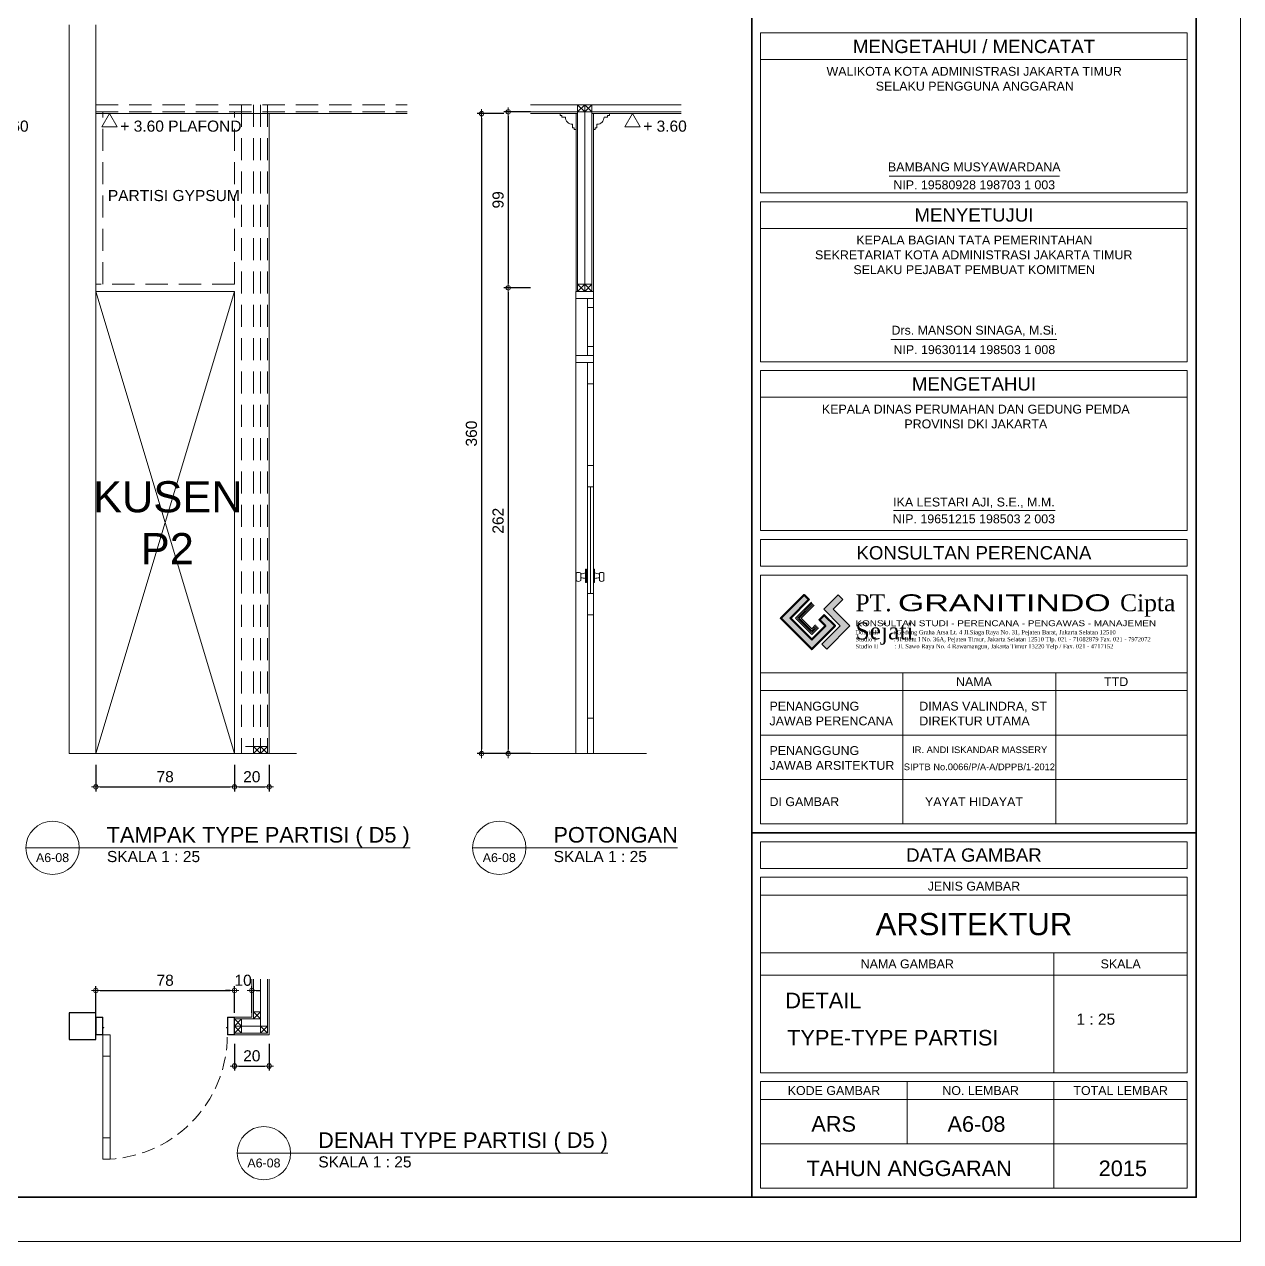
# Model space of a CAD drawing. Header units: millimetres. Extents: x -11 to 1625, y -267 to 180.
# Drawn here: x 1051.85 to 1079.21, y -267 to -239.61 of the extents above; entities that cross this region are included whole.
import ezdxf
from ezdxf.enums import TextEntityAlignment as Align

# ---------------------------------------------------------------- set-up
doc = ezdxf.new("R2010")
doc.units = ezdxf.units.MM
doc.linetypes.add('HIDDEN', pattern=[0.375, 0.25, -0.125])
for name, color, linetype, lineweight in [('ars', 11, 'Continuous', 5), ('GRS KOP', 1, 'Continuous', 35), ('KOLOM', 1, 'Continuous', 30), ('kop', 7, 'Continuous', 20), ('kus', 63, 'Continuous', 15), ('lan', 7, 'Continuous', 15), ('logo', 7, 'Continuous', 50), ('not', 7, 'Continuous', 20), ('PARTISI', 190, 'Continuous', 9), ('pla', 213, 'Continuous', 15), ('tem', 5, 'Continuous', 20), ('u', 6, 'Continuous', 20)]:
    doc.layers.add(name, color=color, linetype=linetype, lineweight=lineweight)
doc.styles.add('BARU', font='complex.shx')
doc.styles.add('S', font='SIMPLEX', dxfattribs={"width": 1.1})
doc.styles.get("Standard").update_dxf_attribs({"font": 'ARIALUNI.TTF'})
doc.dimstyles.new('SK-25', dxfattribs={"dimtxt": 0.25, "dimasz": 0.1, "dimexe": 0.1, "dimexo": 0, "dimgap": 0.1, "dimtad": 1, "dimdec": 0, "dimlfac": 25, "dimzin": 12, "dimdsep": 46, "dimtxsty": 'Standard', "dimblk": 'BULAT', "dimcen": 0.1, "dimclrd": 256, "dimadec": 0, "dimazin": 3, "dimtfac": 1, "dimtdec": 0, "dimtofl": 0, "dimtmove": 0, "dimatfit": 3, "dimldrblk": 'BULAT', "dimfxl": 0, "dimtolj": 1, "dimtzin": 0, "dimarcsym": 0})

# ---------------------------------------------------------------- blocks, each defined once
blk = doc.blocks.new('logo granitindo baru')
at = {"layer": 'logo'}
for points in [[(1.03, 1.463), (0.916, 1.574), (0.366, 1.024), (1.1, 0.289), (1.652, 0.843), (1.392, 1.098), (1.281, 0.987), (1.423, 0.84), (1.102, 0.519), (0.594, 1.025)], [(1.721, 1.576), (1.381, 1.236), (1.771, 0.842), (1.341, 0.407), (1.454, 0.294), (2.001, 0.844), (1.609, 1.237), (1.835, 1.464)]]:
    blk.add_hatch(color=8, dxfattribs=at).paths.add_polyline_path(points)
blk.add_lwpolyline([(1.03, 1.463), (0.916, 1.574), (0.366, 1.024), (1.1, 0.289), (1.652, 0.843), (1.392, 1.098), (1.281, 0.987), (1.423, 0.84), (1.102, 0.519), (0.594, 1.025), (1.03, 1.463), (0.916, 1.574)], dxfattribs=at)
at = {"layer": 'logo', "lineweight": 0}
blk.add_lwpolyline([(1.721, 1.576), (1.381, 1.236), (1.771, 0.842), (1.341, 0.407), (1.454, 0.294), (2.001, 0.844), (1.609, 1.237), (1.835, 1.464), (1.721, 1.576)], dxfattribs=at)
at = {"layer": 'logo', "lineweight": 13}
for points in [[(1.089, 1.403), (0.713, 1.026), (1.101, 0.638), (1.258, 0.794)], [(1.112, 1.38), (0.759, 1.026), (1.101, 0.683), (1.235, 0.817)], [(1.134, 1.357), (0.803, 1.026), (1.101, 0.728), (1.213, 0.839)], [(1.157, 1.334), (0.85, 1.026), (1.101, 0.775), (1.189, 0.863)]]:
    blk.add_lwpolyline(points, dxfattribs=at)
at = {"layer": 'logo', "insert": (2.134, 1.589), "char_height": 0.4, "width": 7.66452, "attachment_point": 1}
blk.add_mtext('{\\fTimes New Roman|b0|i0|c0|p18;PT. \\fCityBlueprint|b0|i0|c2|p2;\\W1.5;GRANITINDO \\fTimes New Roman|b0|i0|c0|p18;\\W1;Cipta Sejati}', dxfattribs=at)
at = {"layer": 'logo', "insert": (2.134, 0.975), "char_height": 0.1, "attachment_point": 1}
blk.add_mtext_dynamic_manual_height_columns('{\\f@Arial Unicode MS|b0|i0|c0|p34;\\H1.4x;\\W1.2;KONSULTAN STUDI - PERENCANA - PENGAWAS - MANAJEMEN\\fTimes New Roman|b0|i0|c0|p18;\\P\\pt0.9;\\H0.71429x;\\W1;Domisili ^I: Gedung Graha Arsa Lt. 4 Jl.Siaga Raya No. 31, Pejaten Barat, Jakarta Selatan 12510\\PStudio I ^I: Jl. Batu I No. 36A, Pejaten Timur, Jakarta Selatan 12510 Tlp. 021 - 71082879 Fax. 021 - 7972072\\PStudio II          : Jl. Sawo Raya No. 4 Rawamangun, Jakarta Timur 13220 Telp / Fax. 021 - 4717152}', width=9.56937, gutter_width=0, heights=[1.67], dxfattribs=at)
blk = doc.blocks.new('kop')
at = {"layer": 'GRS KOP'}
for p, q in [((73, 1), (73, 54)), ((83, 1), (83, 54)), ((73, 9.2), (83, 9.2))]:
    blk.add_line(p, q, dxfattribs=at)
blk.add_lwpolyline([(1, 54), (83, 54), (83, 1), (1, 1)], close=True, dxfattribs=at)
at = {"layer": 'kop', "color": 7}
for p in [(84, 55), (84, 55), (0, 0)]:
    blk.add_line(p, (84, 0), dxfattribs=at)
at = {"layer": 'kop'}
for p, q in [((73.2, 23.6), (73.2, 27.2)), ((82.8, 27.2), (73.2, 27.2)), ((82.8, 23.6), (82.8, 27.2)), ((82.8, 26.6), (73.2, 26.6)), ((76.089, 23.976), (79.928, 23.976)), ((82.8, 23.6), (73.2, 23.6)), ((73.2, 19.8), (73.2, 23.4)), ((82.8, 23.4), (73.2, 23.4)), ((82.8, 19.8), (82.8, 23.4)), ((82.8, 22.8), (73.2, 22.8)), ((76.127, 20.296), (79.863, 20.296)), ((82.8, 19.8), (73.2, 19.8)), ((73.2, 16), (73.2, 19.6)), ((82.8, 19.6), (73.2, 19.6)), ((82.8, 16), (82.8, 19.6)), ((82.8, 19), (73.2, 19)), ((82.8, 16), (73.2, 16)), ((73.2, 9.4), (73.2, 15)), ((82.8, 15), (73.2, 15)), ((82.8, 9.4), (82.8, 15)), ((82.8, 12.8), (73.2, 12.8)), ((76.4, 9.4), (76.4, 12.8)), ((79.842, 9.4), (79.842, 12.8)), ((82.8, 12.4), (73.2, 12.4)), ((73.2, 12.4), (73.2, 11.4)), ((82.8, 11.4), (73.2, 11.4)), ((82.8, 10.4), (73.2, 10.4)), ((82.8, 9.4), (73.2, 9.4)), ((73.2, 7.8), (82.8, 7.8)), ((73.2, 6.5), (82.8, 6.5)), ((79.8, 3.8), (79.8, 6.5)), ((73.2, 6), (82.8, 6)), ((76.5, 2.2), (76.5, 3.6)), ((79.8, 1.2), (79.8, 3.6)), ((73.2, 3.2), (82.8, 3.2)), ((73.2, 2.2), (82.8, 2.2))]:
    blk.add_line(p, q, dxfattribs=at)
blk.add_lwpolyline([(76.189, 16.449), (79.826, 16.449)], dxfattribs=at)
for points in [[(73.2, 15.2), (82.8, 15.2), (82.8, 15.8), (73.2, 15.8)], [(73.2, 8.4), (82.8, 8.4), (82.8, 9), (73.2, 9)], [(73.2, 3.8), (82.8, 3.8), (82.8, 8.2), (73.2, 8.2)], [(73.2, 1.2), (82.8, 1.2), (82.8, 3.6), (73.2, 3.6)]]:
    blk.add_lwpolyline(points, close=True, dxfattribs=at)
at = {"xscale": 0.9500000000000455, "yscale": 0.9500000000000455, "zscale": 0.9500000000000455}
blk.add_blockref('logo granitindo baru', (73.307, 13.056), dxfattribs=at)
at = {"layer": 'kop'}
for s, height, p in [('MENGETAHUI / MENCATAT', 0.3, (78, 26.9)), ('BAMBANG MUSYAWARDANA', 0.19926, (78.007, 24.183)), ('NIP. 19580928 198703 1 003', 0.19926, (78.007, 23.78)), ('MENYETUJUI', 0.3, (78, 23.1)), ('Drs. MANSON SINAGA, M.Si.', 0.19926, (78.009, 20.496)), ('NIP. 19630114 198503 1 008', 0.19926, (78.009, 20.071)), ('MENGETAHUI', 0.3, (78, 19.3)), ('IKA LESTARI AJI, S.E., M.M.', 0.2, (77.999, 16.625)), ('NIP. 19651215 198503 2 003', 0.2, (77.999, 16.264)), ('KONSULTAN PERENCANA', 0.3, (78, 15.5)), ('NAMA', 0.2, (78, 12.6)), ('TTD', 0.2, (81.2, 12.6)), ('DATA GAMBAR', 0.3, (78, 8.7)), ('JENIS GAMBAR', 0.2, (78, 8)), ('ARSITEKTUR', 0.5, (78, 7.146)), ('NAMA GAMBAR', 0.2, (76.5, 6.25)), ('SKALA', 0.2, (81.3, 6.25)), ('KODE GAMBAR', 0.2, (74.85, 3.4)), ('NO. LEMBAR', 0.2, (78.15, 3.4)), ('TOTAL LEMBAR', 0.2, (81.3, 3.4)), ('ARS', 0.35, (74.844, 2.65)), ('TAHUN ANGGARAN', 0.35, (76.545, 1.65)), ('2015', 0.35, (81.349, 1.65))]:
    blk.add_text(s, height=height, dxfattribs=at).set_placement(p, align=Align.MIDDLE)
blk.add_text('SIPTB No.0066/P/A-A/DPPB/1-2012', height=0.15, dxfattribs=at).set_placement((78.122, 10.609), align=Align.CENTER)
at = {"layer": 'kop', "char_height": 0.2, "attachment_point": 1, "style": 'BARU'}
for s, width, insert in [('\\pi0.65609;{\\fArial|b0|i0|c0|p34;WALIKOTA KOTA ADMINISTRASI JAKARTA TIMUR\\P\\pi1.7645;SELAKU PENGGUNA ANGGARAN}', 7.94943, (74.027, 26.434)), ('\\pi1.5072;{\\fArial|b0|i0|c0|p34;KEPALA BAGIAN TATA PEMERINTAHAN\\P\\pi0.57794;SEKRETARIAT KOTA ADMINISTRASI JAKARTA TIMUR\\P\\pi1.4412;SELAKU PEJABAT PEMBUAT KOMITMEN}', 8.28085, (73.847, 22.638)), ('\\pi1.1521;{\\fArial|b0|i0|c0|p34;KEPALA DINAS PERUMAHAN DAN GEDUNG PEMDA\\P\\pi3.0079;PROVINSI DKI JAKARTA}', 9.20836, (73.427, 18.833))]:
    blk.add_mtext_dynamic_manual_height_columns(s, width=width, gutter_width=1.5, heights=[0], dxfattribs=dict(at, insert=insert))
at = {"layer": 'kop', "attachment_point": 1}
for s, insert, char_height, width in [('PENANGGUNG\\PJAWAB PERENCANA', (73.4, 12.15), 0.2, 8.33062), ('DIMAS VALINDRA, ST\\PDIREKTUR UTAMA', (76.77, 12.15), 0.2, 8.16499), ('PENANGGUNG\\PJAWAB ARSITEKTUR', (73.4, 11.15), 0.2, 8.79211), ('IR. ANDI ISKANDAR MASSERY', (76.609, 11.143), 0.15, 4.04264), ('DI GAMBAR', (73.4, 10), 0.2, 7.59768)]:
    blk.add_mtext(s, dxfattribs=dict(at, insert=insert, char_height=char_height, width=width))
at = {"layer": 'kop', "style": 'BARU', "flags": 4}
for p, height in [((73.8, 5.4), 0.35), ((80.303, 5.382), 0.25), ((73.8, 4.9), 0.35), ((80.303, 4.882), 0.25), ((73.8, 4.4), 0.35), ((80.303, 4.382), 0.25)]:
    blk.add_attdef('-', p, '', height=height, dxfattribs=at)
at = {"layer": 'kop', "flags": 4}
for tag, p in [('AR-00', (78.057, 2.648)), ('00', (81.238, 2.647))]:
    blk.add_attdef(tag, text='', height=0.35, dxfattribs=at).set_placement(p, align=Align.MIDDLE)
blk = doc.blocks.new('PEILA')
blk.add_lwpolyline([(-0.188, -0.325), (0.188, -0.325), (0, 0)], close=True)
at = {"style": 'S', "width": 1.1, "flags": 4}
blk.add_attdef('CAT', (0.265, -0.289), '', height=0.2, dxfattribs=at)
blk = doc.blocks.new('P 70')
at = {"linetype": 'HIDDEN', "ltscale": 0.3}
blk.add_lwpolyline([(-0.74, 0.1, -0.414214), (-0.04, 0.8, -1.303225)], format="xyb", dxfattribs=at)
for points in [[(-0.04, 0.8), (-0.08, 0.8), (-0.08, 0.68), (-0.04, 0.68)], [(-0.04, 0.68), (-0.08, 0.68), (-0.08, 0.22), (-0.04, 0.22)], [(-0.04, 0.1), (-0.08, 0.1), (-0.08, 0.22), (-0.04, 0.22)], [(-0.7351, 0.06), (-0.74, 0.06), (-0.74, 0.0615), (-0.74, 0.1), (-0.78, 0.1), (-0.78, 0), (-0.74, 0), (-0.74, 0.0565), (-0.7351, 0.0583)], [(-0.742, 0.002), (-0.778, 0.002), (-0.778, 0.098), (-0.742, 0.098)], [(-0.0449, 0.06), (-0.04, 0.06), (-0.04, 0.0615), (-0.04, 0.1), (0, 0.1), (0, 0), (-0.04, 0), (-0.04, 0.0565), (-0.0449, 0.0583)], [(-0.038, 0.002), (-0.002, 0.002), (-0.002, 0.098), (-0.038, 0.098)]]:
    blk.add_lwpolyline(points, close=True)
blk = doc.blocks.new('KP')
at = {"layer": 'KOLOM'}
blk.add_lwpolyline([(0.075, -0.075), (-0.075, -0.075), (-0.075, 0.075), (0.075, 0.075), (0.075, -0.075)], dxfattribs=at)
blk = doc.blocks.new('BULAT')
for p, q in [((-1, 0), (1, 0)), ((0, -1), (0, 1))]:
    blk.add_line(p, q)
blk.add_circle((0, 0), 0.5)
blk = doc.blocks.new('*D2279')
at = {"layer": 'Defpoints', "color": 0, "ltscale": 0.15}
for p in [(1063.237, -245.538), (1062.737, -256.018), (1063.237, -256.018)]:
    blk.add_point(p, dxfattribs=at)
at = {"layer": 'u', "color": 0, "lineweight": -2, "ltscale": 0.15}
for p, q in [((1063.237, -245.538), (1062.637, -245.538)), ((1063.237, -256.018), (1062.637, -256.018))]:
    blk.add_line(p, q, dxfattribs=at)
at = {"layer": 'u', "lineweight": -2, "ltscale": 0.15}
blk.add_line((1062.737, -245.638), (1062.737, -255.918), dxfattribs=at)
at = {"layer": 'u', "lineweight": -2, "ltscale": 0.15, "xscale": 0.1, "yscale": 0.1, "zscale": 0.1}
for p, rotation in [((1062.737, -245.538), 90), ((1062.737, -256.018), 270)]:
    blk.add_blockref('BULAT', p, dxfattribs=dict(at, rotation=rotation))
at = {"layer": 'u', "color": 0, "ltscale": 0.15, "insert": (1062.509, -250.778), "char_height": 0.25, "attachment_point": 5, "rotation": 90}
blk.add_mtext('\\A1;262', dxfattribs=at)
blk = doc.blocks.new('*D2280')
at = {"layer": 'Defpoints', "color": 0, "ltscale": 0.15}
for p in [(1063.237, -241.578), (1062.737, -245.538), (1063.237, -245.538)]:
    blk.add_point(p, dxfattribs=at)
at = {"layer": 'u', "color": 0, "lineweight": -2, "ltscale": 0.15}
for p, q in [((1063.237, -241.578), (1062.637, -241.578)), ((1063.237, -245.538), (1062.637, -245.538))]:
    blk.add_line(p, q, dxfattribs=at)
at = {"layer": 'u', "lineweight": -2, "ltscale": 0.15}
blk.add_line((1062.737, -241.678), (1062.737, -245.438), dxfattribs=at)
at = {"layer": 'u', "lineweight": -2, "ltscale": 0.15, "xscale": 0.1, "yscale": 0.1, "zscale": 0.1}
for p, rotation in [((1062.737, -241.578), 90), ((1062.737, -245.538), 270)]:
    blk.add_blockref('BULAT', p, dxfattribs=dict(at, rotation=rotation))
at = {"layer": 'u', "color": 0, "ltscale": 0.15, "insert": (1062.509, -243.558), "char_height": 0.25, "attachment_point": 5, "rotation": 90}
blk.add_mtext('\\A1;99', dxfattribs=at)
blk = doc.blocks.new('*D2281')
at = {"layer": 'Defpoints', "color": 0, "ltscale": 0.15}
for p in [(1056.578, -261.348), (1053.458, -261.848), (1056.578, -261.848)]:
    blk.add_point(p, dxfattribs=at)
at = {"layer": 'u', "color": 0, "lineweight": -2, "ltscale": 0.15}
for p, q in [((1053.458, -261.848), (1053.458, -261.248)), ((1056.578, -261.848), (1056.578, -261.248))]:
    blk.add_line(p, q, dxfattribs=at)
at = {"layer": 'u', "lineweight": -2, "ltscale": 0.15}
blk.add_line((1053.558, -261.348), (1056.478, -261.348), dxfattribs=at)
at = {"layer": 'u', "lineweight": -2, "ltscale": 0.15, "xscale": 0.1, "yscale": 0.1, "zscale": 0.1, "rotation": 180}
blk.add_blockref('BULAT', (1053.458, -261.348), dxfattribs=at)
at = {"layer": 'u', "lineweight": -2, "ltscale": 0.15, "xscale": 0.1, "yscale": 0.1, "zscale": 0.1}
blk.add_blockref('BULAT', (1056.578, -261.348), dxfattribs=at)
at = {"layer": 'u', "color": 0, "ltscale": 0.15, "insert": (1055.018, -261.12), "char_height": 0.25, "attachment_point": 5}
blk.add_mtext('\\A1;78', dxfattribs=at)
blk = doc.blocks.new('*D2282')
at = {"layer": 'Defpoints', "color": 0, "ltscale": 0.15}
for p in [(1056.966, -261.348), (1056.578, -261.848), (1056.966, -261.848)]:
    blk.add_point(p, dxfattribs=at)
at = {"layer": 'u', "color": 0, "lineweight": -2, "ltscale": 0.15}
for p, q in [((1056.578, -261.848), (1056.578, -261.248)), ((1056.966, -261.848), (1056.966, -261.248))]:
    blk.add_line(p, q, dxfattribs=at)
at = {"layer": 'u', "lineweight": -2, "ltscale": 0.15}
for p, q in [((1056.478, -261.348), (1056.378, -261.348)), ((1057.066, -261.348), (1057.166, -261.348))]:
    blk.add_line(p, q, dxfattribs=at)
at = {"layer": 'u', "lineweight": -2, "ltscale": 0.15, "xscale": 0.1, "yscale": 0.1, "zscale": 0.1}
blk.add_blockref('BULAT', (1056.578, -261.348), dxfattribs=at)
at = {"layer": 'u', "lineweight": -2, "ltscale": 0.15, "xscale": 0.1, "yscale": 0.1, "zscale": 0.1, "rotation": 180}
blk.add_blockref('BULAT', (1056.966, -261.348), dxfattribs=at)
at = {"layer": 'u', "color": 0, "ltscale": 0.15, "insert": (1056.772, -261.12), "char_height": 0.25, "attachment_point": 5}
blk.add_mtext('\\A1;10', dxfattribs=at)
blk = doc.blocks.new('*D2283')
at = {"layer": 'Defpoints', "color": 0, "ltscale": 0.15}
for p in [(1056.578, -262.548), (1057.358, -262.548), (1057.358, -263.048)]:
    blk.add_point(p, dxfattribs=at)
at = {"layer": 'u', "color": 0, "lineweight": -2, "ltscale": 0.15}
for p, q in [((1056.578, -262.548), (1056.578, -263.148)), ((1057.358, -262.548), (1057.358, -263.148))]:
    blk.add_line(p, q, dxfattribs=at)
at = {"layer": 'u', "lineweight": -2, "ltscale": 0.15}
blk.add_line((1056.678, -263.048), (1057.258, -263.048), dxfattribs=at)
at = {"layer": 'u', "lineweight": -2, "ltscale": 0.15, "xscale": 0.1, "yscale": 0.1, "zscale": 0.1, "rotation": 180}
blk.add_blockref('BULAT', (1056.578, -263.048), dxfattribs=at)
at = {"layer": 'u', "lineweight": -2, "ltscale": 0.15, "xscale": 0.1, "yscale": 0.1, "zscale": 0.1}
blk.add_blockref('BULAT', (1057.358, -263.048), dxfattribs=at)
at = {"layer": 'u', "color": 0, "ltscale": 0.15, "insert": (1056.968, -262.82), "char_height": 0.25, "attachment_point": 5}
blk.add_mtext('\\A1;20', dxfattribs=at)
blk = doc.blocks.new('*D2284')
at = {"layer": 'Defpoints', "color": 0, "ltscale": 0.15}
for p in [(1053.458, -256.268), (1056.578, -256.268), (1056.578, -256.768)]:
    blk.add_point(p, dxfattribs=at)
at = {"layer": 'u', "color": 0, "lineweight": -2, "ltscale": 0.15}
for p, q in [((1053.458, -256.268), (1053.458, -256.868)), ((1056.578, -256.268), (1056.578, -256.868))]:
    blk.add_line(p, q, dxfattribs=at)
at = {"layer": 'u', "lineweight": -2, "ltscale": 0.15}
blk.add_line((1053.558, -256.768), (1056.478, -256.768), dxfattribs=at)
at = {"layer": 'u', "lineweight": -2, "ltscale": 0.15, "xscale": 0.1, "yscale": 0.1, "zscale": 0.1, "rotation": 180}
blk.add_blockref('BULAT', (1053.458, -256.768), dxfattribs=at)
at = {"layer": 'u', "lineweight": -2, "ltscale": 0.15, "xscale": 0.1, "yscale": 0.1, "zscale": 0.1}
blk.add_blockref('BULAT', (1056.578, -256.768), dxfattribs=at)
at = {"layer": 'u', "color": 0, "ltscale": 0.15, "insert": (1055.018, -256.54), "char_height": 0.25, "attachment_point": 5}
blk.add_mtext('\\A1;78', dxfattribs=at)
blk = doc.blocks.new('*D2285')
at = {"layer": 'Defpoints', "color": 0, "ltscale": 0.15}
for p in [(1056.578, -256.268), (1057.358, -256.268), (1057.358, -256.768)]:
    blk.add_point(p, dxfattribs=at)
at = {"layer": 'u', "color": 0, "lineweight": -2, "ltscale": 0.15}
for p, q in [((1056.578, -256.268), (1056.578, -256.868)), ((1057.358, -256.268), (1057.358, -256.868))]:
    blk.add_line(p, q, dxfattribs=at)
at = {"layer": 'u', "lineweight": -2, "ltscale": 0.15}
blk.add_line((1056.678, -256.768), (1057.258, -256.768), dxfattribs=at)
at = {"layer": 'u', "lineweight": -2, "ltscale": 0.15, "xscale": 0.1, "yscale": 0.1, "zscale": 0.1, "rotation": 180}
blk.add_blockref('BULAT', (1056.578, -256.768), dxfattribs=at)
at = {"layer": 'u', "lineweight": -2, "ltscale": 0.15, "xscale": 0.1, "yscale": 0.1, "zscale": 0.1}
blk.add_blockref('BULAT', (1057.358, -256.768), dxfattribs=at)
at = {"layer": 'u', "color": 0, "ltscale": 0.15, "insert": (1056.968, -256.54), "char_height": 0.25, "attachment_point": 5}
blk.add_mtext('\\A1;20', dxfattribs=at)
blk = doc.blocks.new('Ndtpd')
blk.add_line((0.747, 0), (-0.747, 0))
blk.add_circle((0, 0), 0.747)
at = {"flags": 4}
for tag, height, p in [('NO', 0.5, (0, 0.148)), ('NOLBR', 0.3, (0, -0.398))]:
    blk.add_attdef(tag, text='', height=height, dxfattribs=at).set_placement(p, align=Align.CENTER)
for tag, p, height in [('NDTPD', (1.516, 0.148), 0.5), ('SKALA', (1.523, -0.398), 0.3)]:
    blk.add_attdef(tag, p, '', height=height, dxfattribs=at)
blk = doc.blocks.new('*D2459')
at = {"layer": 'Defpoints', "color": 0, "ltscale": 0.15}
for p in [(1062.637, -241.618), (1062.137, -256.018), (1062.637, -256.018)]:
    blk.add_point(p, dxfattribs=at)
at = {"layer": 'u', "color": 0, "lineweight": -2, "ltscale": 0.15}
for p, q in [((1062.637, -241.618), (1062.037, -241.618)), ((1062.637, -256.018), (1062.037, -256.018))]:
    blk.add_line(p, q, dxfattribs=at)
at = {"layer": 'u', "lineweight": -2, "ltscale": 0.15}
blk.add_line((1062.137, -241.718), (1062.137, -255.918), dxfattribs=at)
at = {"layer": 'u', "lineweight": -2, "ltscale": 0.15, "xscale": 0.1, "yscale": 0.1, "zscale": 0.1}
for p, rotation in [((1062.137, -241.618), 90), ((1062.137, -256.018), 270)]:
    blk.add_blockref('BULAT', p, dxfattribs=dict(at, rotation=rotation))
at = {"layer": 'u', "color": 0, "ltscale": 0.15, "insert": (1061.909, -248.818), "char_height": 0.25, "attachment_point": 5, "rotation": 90}
blk.add_mtext('\\A1;360', dxfattribs=at)

msp = doc.modelspace()

# ---------------------------------------------------------------- linework, layer by layer
at = {"layer": 'ars'}
for p, q in [((1064.2973525, -241.5778809), (1064.4573525, -241.4178809)), ((1064.2973525, -241.4178809), (1064.4573525, -241.5778809)), ((1064.4573525, -241.4178809), (1064.6173525, -241.5778809)), ((1064.4573525, -241.5778809), (1064.6173525, -241.4178809)), ((1060.4619322, -241.6178809), (1053.4579322, -241.6178809)), ((1057.3579322, -241.6178809), (1057.3579322, -256.0178809)), ((1064.2973525, -241.6178809), (1063.2369864, -241.6178809)), ((1064.2613525, -245.6178809), (1064.2613525, -241.6178809)), ((1064.6173525, -241.6178809), (1066.6237298, -241.6178809)), ((1064.6533525, -245.6178809), (1064.6533525, -241.6178809)), ((1064.2973525, -245.6178809), (1064.4573525, -245.4578809)), ((1064.2973525, -245.4578809), (1064.4573525, -245.6178809)), ((1064.4573525, -245.4578809), (1064.6173525, -245.6178809)), ((1064.4573525, -245.6178809), (1064.6173525, -245.4578809)), ((1057.0019322, -256.0178809), (1057.1619322, -255.8578809)), ((1057.0019322, -255.8578809), (1057.1619322, -256.0178809)), ((1057.1619322, -255.8578809), (1057.3219322, -256.0178809)), ((1057.1619322, -256.0178809), (1057.3219322, -255.8578809)), ((1056.9659322, -261.9515173), (1056.9659322, -261.0903968)), ((1057.3579322, -262.3435173), (1057.3579322, -261.0903968)), ((1057.1619322, -261.9875173), (1057.0019322, -261.8275173)), ((1057.1619322, -261.8275173), (1057.0019322, -261.9875173)), ((1056.5779322, -261.9515173), (1056.9659322, -261.9515173)), ((1056.5779322, -262.1475173), (1056.7379322, -261.9875173)), ((1056.7379322, -262.1475173), (1056.5779322, -261.9875173)), ((1056.7379322, -262.3075173), (1056.5779322, -262.1475173)), ((1056.5779322, -262.3075173), (1056.7379322, -262.1475173)), ((1056.5779322, -262.3435173), (1057.3579322, -262.3435173)), ((1057.3219322, -262.1475173), (1057.1619322, -262.3075173)), ((1057.3219322, -262.3075173), (1057.1619322, -262.1475173))]:
    msp.add_line(p, q, dxfattribs=at)
for points in [[(1064.2661193, -251.9588287), (1064.2661193, -252.1259558)], [(1064.3661193, -251.9588287), (1064.3661193, -252.1259558)], [(1064.3798973, -251.9709359), (1064.3661193, -251.9709359)], [(1064.7748077, -251.9709359), (1064.7885856, -251.9709359)], [(1064.7885856, -251.9588287), (1064.7885856, -252.1259558)], [(1064.8885856, -251.9588287), (1064.8885856, -252.1259558)], [(1064.3798973, -252.0648259), (1064.3661193, -252.0648259)], [(1064.7748077, -252.0648259), (1064.7885856, -252.0648259)]]:
    msp.add_lwpolyline(points, dxfattribs=at)
for points in [[(1064.4973525, -251.8678809), (1064.4743452, -251.8678809), (1064.4743452, -252.1678809), (1064.4973525, -252.1678809)], [(1064.6573525, -251.8678809), (1064.6803597, -251.8678809), (1064.6803597, -252.1678809), (1064.6573525, -252.1678809)]]:
    msp.add_lwpolyline(points, close=True, dxfattribs=at)
for centre, radius, start, end in [((1064.3161193, -252.0187974), 0.0780785, 50.17975461, 129.82024539), ((1064.3750648, -251.6723627), 0.2986124, 269.07273269, 289.4189203), ((1064.7796401, -251.6723627), 0.2986124, 250.5810797, 270.92726731), ((1064.8385856, -252.0187974), 0.0780785, 50.17975461, 129.82024539), ((1064.3161193, -252.0659871), 0.0780785, 230.17975461, 309.82024539), ((1064.3750648, -252.3633992), 0.2986124, 70.5810797, 90.92726731), ((1064.7796401, -252.3633992), 0.2986124, 89.07273269, 109.4189203), ((1064.8385856, -252.0659871), 0.0780785, 230.17975461, 309.82024539)]:
    msp.add_arc(centre, radius, start, end, dxfattribs=at)
at = {"layer": 'kus'}
for p, q in [((1056.5779322, -245.6178809), (1053.4579322, -245.6178809)), ((1056.5779322, -245.6178809), (1053.4579322, -256.0178809)), ((1053.4579322, -245.6178809), (1056.5779322, -256.0178809)), ((1056.5779322, -245.6178809), (1056.5779322, -256.0178809)), ((1064.2573525, -245.7778809), (1064.2573525, -256.0178809)), ((1064.5173525, -245.7778809), (1064.5173525, -247.0578809)), ((1064.6573525, -245.7778809), (1064.6573525, -256.0178809)), ((1064.5173525, -245.9778809), (1064.6573525, -245.9778809)), ((1064.6573525, -247.0578809), (1064.2573525, -247.0578809)), ((1064.5173525, -246.8578809), (1064.6573525, -246.8578809)), ((1064.6573525, -247.2178809), (1064.2573525, -247.2178809)), ((1064.5173525, -247.2178809), (1064.5173525, -256.0178809)), ((1064.6573525, -247.6978809), (1064.5173525, -247.6978809)), ((1064.5173525, -249.5378809), (1064.6573525, -249.5378809)), ((1064.5173525, -250.0178809), (1064.6573525, -250.0178809)), ((1064.5873525, -252.4178809), (1064.5873525, -250.0178809)), ((1064.5173525, -252.4178809), (1064.6573525, -252.4178809)), ((1064.5173525, -252.8978809), (1064.6573525, -252.8978809)), ((1064.6573525, -255.2178809), (1064.5173525, -255.2178809))]:
    msp.add_line(p, q, dxfattribs=at)
msp.add_lwpolyline([(1064.2573525, -245.7778809), (1064.6573525, -245.7778809), (1064.6573525, -245.6178809), (1064.2573525, -245.6178809)], close=True, dxfattribs=at)
at = {"layer": 'lan'}
for p, q in [((1057.9694065, -256.0178809), (1052.8579322, -256.0178809)), ((1062.1869751, -256.0178809), (1065.8448334, -256.0178809))]:
    msp.add_line(p, q, dxfattribs=at)
for points in [[(1063.9413525, -241.6978809), (1063.9413525, -241.6578809), (1063.9013525, -241.6578809), (1063.9013525, -241.6178809), (1064.2613525, -241.6178809), (1064.2613525, -241.9778809), (1064.2213525, -241.9778809), (1064.2213525, -241.9378809), (1064.1813525, -241.9378809), (1064.1813525, -241.8578809, -0.4142135624), (1064.0213525, -241.6978809)], [(1064.9733525, -241.6978809), (1064.9733525, -241.6578809), (1065.0133525, -241.6578809), (1065.0133525, -241.6178809), (1064.6533525, -241.6178809), (1064.6533525, -241.9778809), (1064.6933525, -241.9778809), (1064.6933525, -241.9378809), (1064.7333525, -241.9378809), (1064.7333525, -241.8578809, 0.4142135624), (1064.8933525, -241.6978809)]]:
    msp.add_lwpolyline(points, format="xyb", close=True, dxfattribs=at)
at = {"layer": 'not'}
for p, q in [((1053.0847219, -258.1390105), (1060.5301598, -258.1390105)), ((1063.13558, -258.1390105), (1066.5427655, -258.1390105)), ((1057.8406919, -265.0096467), (1064.978661, -265.0096467))]:
    msp.add_line(p, q, dxfattribs=at)
at = {"layer": 'PARTISI', "linetype": 'HIDDEN', "ltscale": 2}
for p, q in [((1053.4579322, -241.4178809), (1060.4619322, -241.4178809)), ((1053.4579322, -241.5778809), (1060.4619322, -241.5778809)), ((1053.6179322, -245.4578809), (1053.6179322, -241.5778809)), ((1056.5779322, -245.4578809), (1056.5779322, -241.5778809)), ((1056.7379322, -241.4178809), (1056.7379322, -256.0178809)), ((1057.0019322, -241.4178809), (1057.0019322, -256.0178809)), ((1057.1619322, -241.4178809), (1057.1619322, -256.0178809)), ((1057.3219322, -241.4178809), (1057.3219322, -256.0178809)), ((1056.5779322, -245.4578809), (1053.4579322, -245.4578809)), ((1057.3219322, -255.8578809), (1056.7379322, -255.8578809))]:
    msp.add_line(p, q, dxfattribs=at)
at = {"layer": 'PARTISI'}
for p, q in [((1064.2973525, -245.6178809), (1064.2973525, -241.4178809)), ((1064.2973525, -241.4178809), (1064.6173525, -241.4178809)), ((1064.4573525, -245.6178809), (1064.4573525, -241.4178809)), ((1064.6173525, -245.6178809), (1064.6173525, -241.4178809)), ((1064.2973525, -245.4578809), (1064.6173525, -245.4578809)), ((1057.0019322, -261.9875173), (1057.0019322, -261.0903968)), ((1057.1619322, -262.3075173), (1057.1619322, -261.0903968)), ((1057.3219322, -262.3075173), (1057.3219322, -261.0903968)), ((1057.0019322, -261.8275173), (1057.1619322, -261.8275173)), ((1056.5779322, -261.9875173), (1057.1619322, -261.9875173)), ((1056.7379322, -261.9875173), (1056.7379322, -262.3075173)), ((1056.5779322, -262.1475173), (1057.3219322, -262.1475173)), ((1056.5779322, -262.3075173), (1057.3219322, -262.3075173)), ((1057.0019322, -262.1475173), (1057.3219322, -262.1475173))]:
    msp.add_line(p, q, dxfattribs=at)
at = {"layer": 'pla'}
for p, q in [((1063.2369864, -241.4178809), (1066.6237298, -241.4178809)), ((1063.2369864, -241.5778809), (1066.6237298, -241.5778809))]:
    msp.add_line(p, q, dxfattribs=at)
at = {"layer": 'tem'}
for p, q in [((1052.8579322, -256.0178809), (1052.8579322, -239.6178809)), ((1053.4579322, -256.0178809), (1053.4579322, -239.6178809))]:
    msp.add_line(p, q, dxfattribs=at)

# ---------------------------------------------------------------- block references
at = {"layer": 'KOLOM', "xscale": -4, "yscale": 4, "zscale": 4, "rotation": 180}
msp.add_blockref('KP', (1053.1579322, -262.1475173), dxfattribs=at)
at = {"layer": 'kop'}
ref = msp.add_blockref('kop', (995.2141622, -267), dxfattribs=at)
ref.add_attrib('-', 'DETAIL', (1068.9696876, -261.7487443), dxfattribs={"height": 0.35, "flags": 4})
ref.add_attrib('-', 'TYPE-TYPE PARTISI', (1069.011234, -262.5859851), dxfattribs={"height": 0.35, "flags": 4})
ref.add_attrib('-', '1 : 25', (1075.5176459, -262.1184399), dxfattribs={"height": 0.25, "flags": 4})
ref.add_attrib('AR-00', 'A6-08', dxfattribs={"height": 0.34997405, "flags": 4}).set_placement((1073.2711179, -264.3523013), align=Align.MIDDLE)
ref.add_attrib('-', 'YAYAT HIDAYAT', dxfattribs={"height": 0.2}).set_placement((1073.2141622, -257.1), align=Align.MIDDLE)
at = {"layer": 'kus', "xscale": 4, "yscale": 4, "zscale": 4, "rotation": 180}
msp.add_blockref('P 70', (1053.4579322, -261.9475173), dxfattribs=at)
at = {"layer": 'not'}
ref = msp.add_blockref('PEILA', (1050.7221332, -241.6178809), dxfattribs=dict(at, xscale=0.9237604307034012, yscale=0.9237604307034012, zscale=0.9237604307034012))
ref.add_attrib('CAT', '+ 3.60', (1050.9654786, -242.0244328), dxfattribs={"layer": '0', "height": 0.25, "flags": 4})
ref = msp.add_blockref('PEILA', (1053.765993, -241.6178809), dxfattribs=dict(at, xscale=0.9237604307034012, yscale=0.9237604307034012, zscale=0.9237604307034012))
ref.add_attrib('CAT', '+ 3.60 PLAFOND', (1054.0093383, -242.0244328), dxfattribs={"layer": '0', "height": 0.25, "flags": 4})
ref = msp.add_blockref('PEILA', (1065.5299408, -241.6178809), dxfattribs=dict(at, xscale=0.9237604307034012, yscale=0.9237604307034012, zscale=0.9237604307034012))
ref.add_attrib('CAT', '+ 3.60', (1065.7732861, -242.0244328), dxfattribs={"layer": '0', "height": 0.25, "flags": 4})
ref = msp.add_blockref('Ndtpd', (1052.4847219, -258.1390105), dxfattribs=dict(at, xscale=0.803212851405533, yscale=0.803212851405533, zscale=0.803212851405533))
ref.add_attrib('NDTPD', 'TAMPAK TYPE PARTISI ( D5 )', (1053.7024066, -258.0204846), dxfattribs={"layer": '0', "height": 0.35, "flags": 4})
ref.add_attrib('NOLBR', 'A6-08', dxfattribs={"layer": '0', "height": 0.2, "flags": 4}).set_placement((1052.4843947, -258.4589804), align=Align.CENTER)
ref.add_attrib('SKALA', 'SKALA 1 : 25', (1053.7082066, -258.4589804), dxfattribs={"layer": '0', "height": 0.25, "flags": 4})
ref = msp.add_blockref('Ndtpd', (1062.53558, -258.1390105), dxfattribs=dict(at, xscale=0.803212851405533, yscale=0.803212851405533, zscale=0.803212851405533))
ref.add_attrib('NDTPD', 'POTONGAN', (1063.7532646, -258.0204846), dxfattribs={"layer": '0', "height": 0.35, "flags": 4})
ref.add_attrib('NOLBR', 'A6-08', dxfattribs={"layer": '0', "height": 0.2, "flags": 4}).set_placement((1062.5352528, -258.4589804), align=Align.CENTER)
ref.add_attrib('SKALA', 'SKALA 1 : 25', (1063.7590647, -258.4589804), dxfattribs={"layer": '0', "height": 0.25, "flags": 4})
ref = msp.add_blockref('Ndtpd', (1057.2406919, -265.0096467), dxfattribs=dict(at, xscale=0.803212851405533, yscale=0.803212851405533, zscale=0.803212851405533))
ref.add_attrib('NDTPD', 'DENAH TYPE PARTISI ( D5 )', (1058.4583766, -264.8911209), dxfattribs={"layer": '0', "height": 0.35, "flags": 4})
ref.add_attrib('NOLBR', 'A6-08', dxfattribs={"layer": '0', "height": 0.2, "flags": 4}).set_placement((1057.2403647, -265.3296166), align=Align.CENTER)
ref.add_attrib('SKALA', 'SKALA 1 : 25', (1058.4641766, -265.3296166), dxfattribs={"layer": '0', "height": 0.25, "flags": 4})

# ---------------------------------------------------------------- texts
at = {"layer": 'not', "attachment_point": 1}
for s, width, insert, char_height in [('\\pi0.081695;PARTISI GYPSUM', 3.078976304, (1053.6470213, -243.3358488), 0.25), ('\\pi0.098628;KUSEN \\P\\pi1.173;P2', 3.416491229, (1053.2952613, -249.8888713), 0.7)]:
    msp.add_mtext_dynamic_manual_height_columns(s, width=width, gutter_width=4.3707989, heights=[0], dxfattribs=dict(at, insert=insert, char_height=char_height))

# ---------------------------------------------------------------- dimensions: what is measured, and where the dimension line sits
at = {"layer": 'u', "ltscale": 0.15}
for base, p1, p2, picture, middle in [((1062.1369864, -256.0178809), (1062.6369864, -241.6178809), (1062.6369864, -256.0178809), '*D2459', (1062.1369864, -248.8178809)), ((1062.7369864, -245.5378809), (1063.2369864, -241.5778809), (1063.2369864, -245.5378809), '*D2280', (1062.7369864, -243.5578809)), ((1062.7369864, -256.0178809), (1063.2369864, -245.5378809), (1063.2369864, -256.0178809), '*D2279', (1062.7369864, -250.7778809))]:
    dim = msp.add_linear_dim(base=base, p1=p1, p2=p2, angle=270, dimstyle='SK-25', dxfattribs=at)
    dim.commit()
    dim.dimension.update_dxf_attribs({"geometry": picture, "text_midpoint": middle, "dimtype": 160})
dim = msp.add_linear_dim(base=(1056.5779322, -256.7678809), p1=(1053.4579322, -256.2678809), p2=(1056.5779322, -256.2678809), dimstyle='SK-25', override={"dimdec": 0}, dxfattribs=at)
dim.commit()
dim.dimension.update_dxf_attribs({"geometry": '*D2284', "text_midpoint": (1055.0179322, -256.7678809), "dimtype": 160})
for base, p1, p2, picture, middle in [((1057.3579321957, -256.7678809175), (1056.5779321957, -256.2678809175), (1057.3579321957, -256.2678809175), '*D2285', (1056.9679321957, -256.7678809175)), ((1056.5779322, -261.3475173), (1053.4579322, -261.8475173), (1056.5779322, -261.8475173), '*D2281', (1055.0179322, -261.3475173)), ((1056.9659322, -261.3475173), (1056.5779322, -261.8475173), (1056.9659322, -261.8475173), '*D2282', (1056.7719322, -261.3475173)), ((1057.3579321957, -263.0475173488), (1056.5779321957, -262.5475173488), (1057.3579321957, -262.5475173488), '*D2283', (1056.9679321957, -263.0475173488))]:
    dim = msp.add_linear_dim(base=base, p1=p1, p2=p2, dimstyle='SK-25', dxfattribs=at)
    dim.commit()
    dim.dimension.update_dxf_attribs({"geometry": picture, "text_midpoint": middle, "dimtype": 160})

doc.saveas('drawing.dxf')
